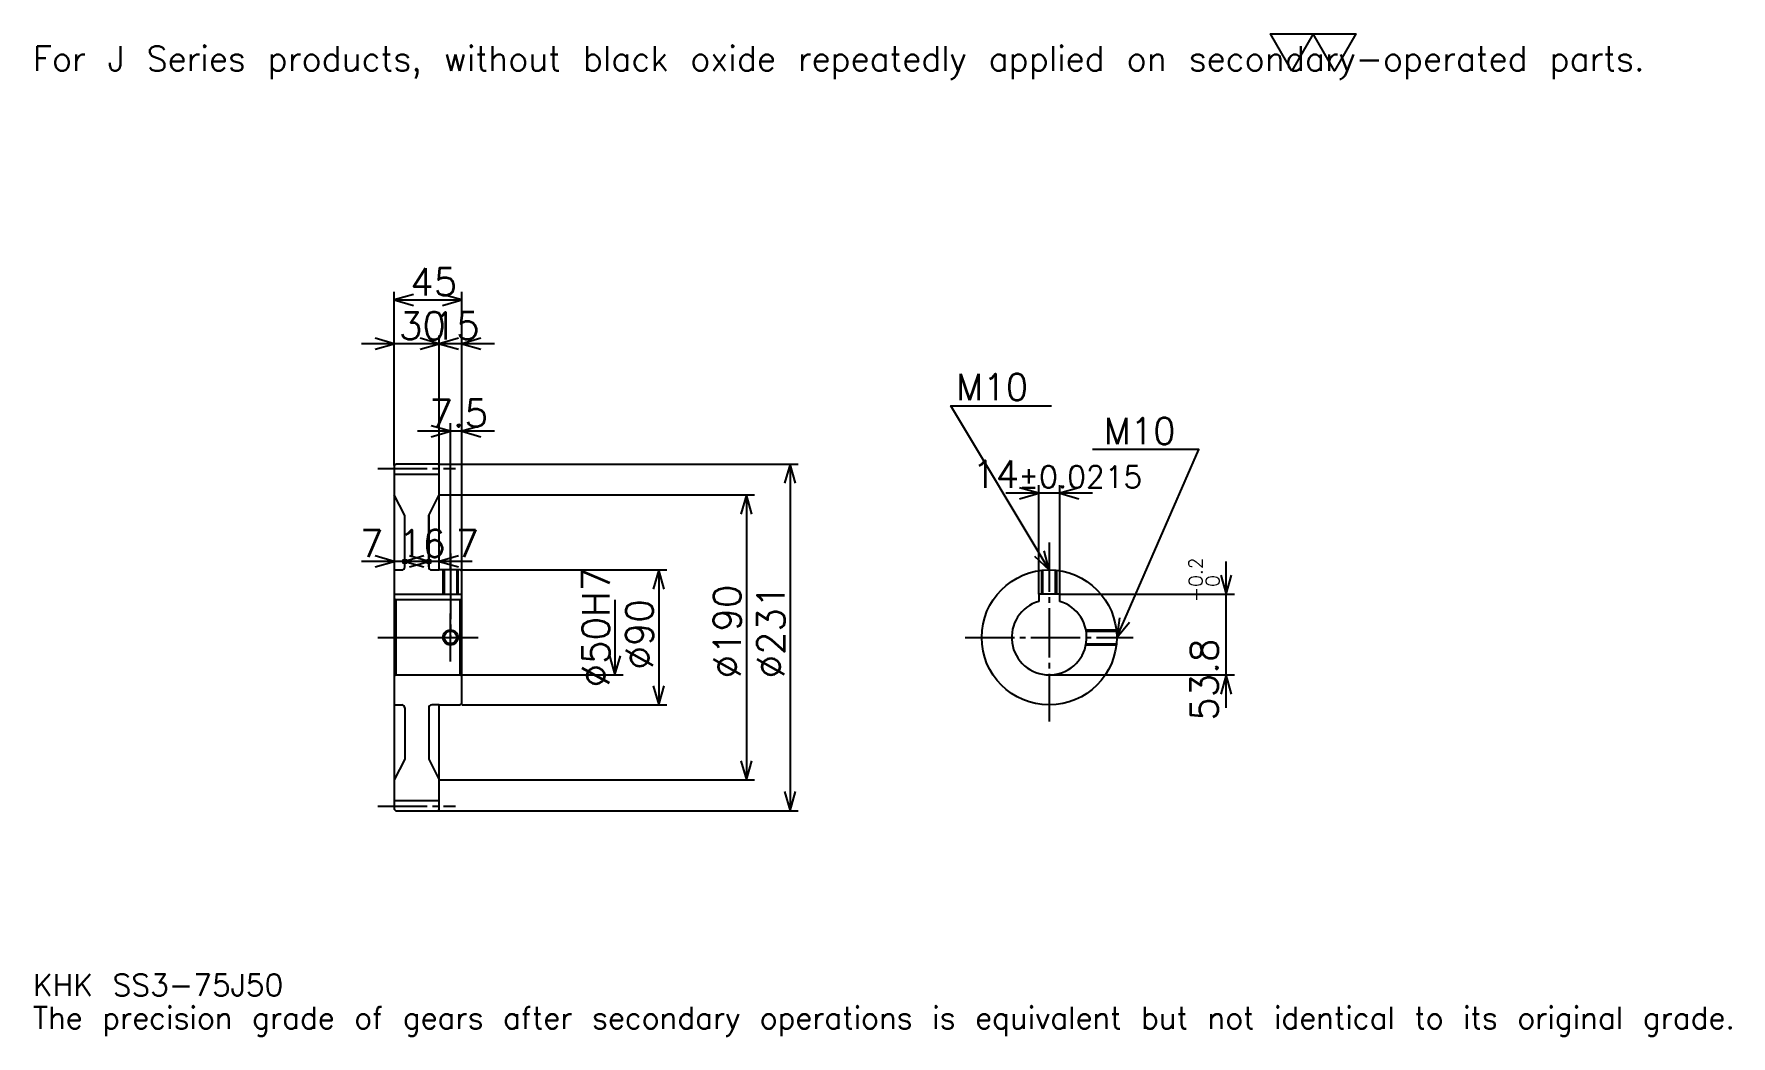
# Model space of a CAD drawing. Extents: x 37 to 1168, y 13 to 681.
import ezdxf

# ---------------------------------------------------------------- set-up
doc = ezdxf.new("R2010")
doc.units = 0
doc.linetypes.add('DASHDOT', pattern=[43.783785, 32.837838, -3.648649, 3.648649, -3.648649])
doc.layers.get('0').update_dxf_attribs({"linetype": 'CONTINUOUS'})
doc.layers.add('DASHDOT', color=6, linetype='DASHDOT')
doc.styles.add('KANJI', font='TXT', dxfattribs={"bigfont": 'BIGFONT'})

msp = doc.modelspace()

# ---------------------------------------------------------------- linework, layer by layer
at = {"color": 5}
for p, q in [((277.297302, 394.621643), (277.297302, 509.554077)), ((322.297302, 394.621643), (322.297302, 509.554077)), ((277.297302, 504.081116), (322.297302, 504.081116)), ((307.297302, 394.621643), (307.297302, 480.364868)), ((329.189209, 474.891907), (255.405411, 474.891907)), ((344.189209, 474.891907), (285.405396, 474.891907)), ((314.797302, 394.621643), (314.797302, 421.986511)), ((344.189209, 416.51355), (292.905396, 416.51355)), ((277.297302, 393.621643), (277.297302, 394.621643)), ((306.297302, 394.621643), (322.297302, 394.621643)), ((307.297302, 393.621643), (307.297302, 394.621643)), ((314.797302, 324.121643), (314.797302, 394.621643)), ((314.797302, 324.121643), (314.797302, 394.621643)), ((322.297302, 394.621643), (546.689209, 394.621643)), ((322.297302, 323.121643), (322.297302, 394.621643)), ((541.216187, 394.621643), (541.216187, 163.621643)), ((307.297302, 374.121643), (322.297302, 374.121643)), ((322.297302, 374.121643), (517.5, 374.121643)), ((512.027039, 374.121643), (512.027039, 184.121643)), ((742.810791, 375.202728), (685.026978, 375.202728)), ((706.918945, 307.921631), (706.918945, 380.67569)), ((720.918945, 307.921631), (720.918945, 380.67569)), ((306.189209, 329.770294), (255.405411, 329.770294)), ((322.189209, 329.770294), (262.405396, 329.770294)), ((329.189209, 329.770294), (278.405396, 329.770294)), ((831.891907, 232.229752), (831.891907, 329.813538)), ((322.297302, 324.121643), (459.121643, 324.121643)), ((453.648651, 324.121643), (453.648651, 234.121643)), ((720.918945, 307.921631), (837.364868, 307.921631)), ((424.459473, 304.121643), (424.459473, 254.121643)), ((322.297302, 254.121643), (429.932434, 254.121643)), ((713.918945, 254.121643), (837.364868, 254.121643)), ((322.297302, 234.121643), (459.121643, 234.121643)), ((307.297302, 184.121643), (322.297302, 184.121643)), ((322.297302, 184.121643), (517.5, 184.121643)), ((306.297302, 163.621643), (322.297302, 163.621643)), ((322.297302, 163.621643), (546.689209, 163.621643))]:
    msp.add_line(p, q, dxfattribs=at)
at = {"color": 4}
for p, q in [((277.297302, 387.871643), (307.297302, 387.871643)), ((300.297302, 360.383362), (300.297302, 326.121643)), ((277.297302, 324.121643), (282.297302, 324.121643)), ((302.297302, 324.121643), (307.297302, 324.121643)), ((277.297302, 307.921631), (322.297302, 307.921631)), ((322.297302, 305.121643), (321.297302, 304.121643)), ((277.297302, 253.121643), (278.297302, 254.121643)), ((322.297302, 253.121643), (321.297302, 254.121643)), ((277.297302, 234.121643), (282.297302, 234.121643)), ((300.297302, 232.121643), (300.297302, 197.859924)), ((307.297302, 234.121643), (302.297302, 234.121643)), ((277.297302, 170.371643), (307.297302, 170.371643))]:
    msp.add_line(p, q, dxfattribs=at)
at = {"color": 7}
msp.add_lwpolyline([(875.675659, 656.756775), (861.445923, 681.421631), (918.364868, 681.421631), (904.135132, 656.756775), (889.905396, 681.421631), (875.675659, 656.756775)], dxfattribs=at)
at = {"color": 5}
for points in [[(290.067566, 507.729736), (277.297302, 504.081116), (290.067566, 500.432434)], [(309.527039, 500.432434), (322.297302, 504.081116), (309.527039, 507.729736)], [(264.527039, 471.243256), (277.297302, 474.891907), (264.527039, 478.540558)], [(294.527039, 471.243256), (307.297302, 474.891907), (294.527039, 478.540558)], [(320.067566, 478.540558), (307.297302, 474.891907), (320.067566, 471.243256)], [(335.067566, 478.540558), (322.297302, 474.891907), (335.067566, 471.243256)], [(713.918945, 324.121643), (648.243286, 433.581116), (715.378418, 433.581116)], [(302.027039, 412.864868), (314.797302, 416.51355), (302.027039, 420.16217)], [(335.067566, 420.16217), (322.297302, 416.51355), (335.067566, 412.864868)], [(758.918945, 279.121643), (813.648682, 404.391907), (742.864868, 404.391907)], [(544.864868, 381.851379), (541.216187, 394.621643), (537.567566, 381.851379)], [(515.675659, 361.351379), (512.027039, 374.121643), (508.378387, 361.351379)], [(694.148682, 371.554077), (706.918945, 375.202728), (694.148682, 378.851379)], [(733.689209, 378.851379), (720.918945, 375.202728), (733.689209, 371.554077)], [(264.527039, 326.121643), (277.297302, 329.770294), (264.527039, 333.418945)], [(284.297302, 329.770294), (283.202698, 330.864868), (285.391907, 330.864868), (285.391907, 328.67569), (283.202698, 328.67569), (283.202698, 330.864868), (284.297302, 329.770294), (285.391907, 328.67569), (285.391907, 330.864868), (284.297302, 329.770294)], [(297.067566, 333.418945), (284.297302, 329.770294), (297.067566, 326.121643)], [(287.527039, 326.121643), (300.297302, 329.770294), (287.527039, 333.418945)], [(300.297302, 329.770294), (299.202698, 330.864868), (301.391907, 330.864868), (301.391907, 328.67569), (299.202698, 328.67569), (299.202698, 330.864868), (300.297302, 329.770294), (301.391907, 328.67569), (301.391907, 330.864868), (300.297302, 329.770294)], [(320.067566, 333.418945), (307.297302, 329.770294), (320.067566, 326.121643)], [(704.219971, 333.194855), (713.918945, 324.121643), (710.477356, 336.94928)], [(457.297302, 311.351379), (453.648651, 324.121643), (450, 311.351379)], [(828.243286, 320.691925), (831.891907, 307.921631), (835.540527, 320.691925)], [(760.688049, 292.284576), (758.918945, 279.121643), (767.375, 289.363068)], [(420.810822, 266.891907), (424.459473, 254.121643), (428.108124, 266.891907)], [(835.540527, 241.351379), (831.891907, 254.121643), (828.243286, 241.351379)], [(450, 246.891907), (453.648651, 234.121643), (457.297302, 246.891907)], [(508.378387, 196.891907), (512.027039, 184.121643), (515.675659, 196.891907)], [(537.567566, 176.391907), (541.216187, 163.621643), (544.864868, 176.391907)]]:
    msp.add_lwpolyline(points, dxfattribs=at)
at = {"color": 4}
for points in [[(307.297302, 393.621643), (306.297302, 394.621643), (278.297302, 394.621643), (277.297302, 393.621643), (277.297302, 253.121643)], [(277.297302, 253.121643), (277.297302, 164.621643), (278.297302, 163.621643), (306.297302, 163.621643), (307.297302, 164.621643), (307.297302, 234.121643), (321.297302, 234.121643), (322.297302, 235.121643), (322.297302, 323.121643), (321.297302, 324.121643), (307.297302, 324.121643), (307.297302, 393.621643)], [(284.297302, 326.121643), (284.297302, 360.383362), (277.297302, 374.121643)], [(300.297302, 326.121643), (300.297302, 360.383362), (307.297302, 374.121643)], [(309.797302, 324.121643), (309.797302, 307.921631)], [(310.6073, 324.121643), (310.6073, 307.921631)], [(318.987305, 324.121643), (318.987305, 307.921631)], [(319.797302, 324.121643), (319.797302, 307.921631)], [(708.918945, 307.921631), (708.918945, 323.843018)], [(709.728882, 307.921631), (709.728882, 323.926147)], [(718.108887, 307.921631), (718.108887, 323.926147)], [(718.918945, 307.921631), (718.918945, 323.843018)], [(720.918945, 303.121643), (720.918945, 307.921631), (706.918945, 307.921631), (706.918945, 303.121643)], [(277.297302, 305.121643), (278.297302, 304.121643), (278.297302, 254.121643), (321.297302, 254.121643), (321.297302, 304.121643), (278.297302, 304.121643)], [(738.413818, 284.121643), (758.640259, 284.121643)], [(738.565308, 283.311646), (758.723389, 283.311646)], [(738.413818, 274.121643), (758.640259, 274.121643)], [(738.565308, 274.931641), (758.723389, 274.931641)], [(284.297302, 232.121643), (284.297302, 197.859924), (277.297302, 184.121643)], [(300.297302, 232.121643), (300.297302, 197.859924), (307.297302, 184.121643)]]:
    msp.add_lwpolyline(points, dxfattribs=at)
for centre, radius in [((713.918945, 279.121643), 45), ((314.797302, 279.121643), 4.19)]:
    msp.add_circle(centre, radius, dxfattribs=at)
at = {"color": 7}
msp.add_circle((314.797302, 279.121643), 5, dxfattribs=at)
at = {"color": 4}
for centre, radius, start, end in [((282.297302, 326.121643), 2, 270, 0), ((302.297302, 326.121643), 2, 180, 270), ((713.918945, 279.121643), 25, 106.260204555, 73.739795445), ((282.297302, 232.121643), 2, 0, 90), ((302.297302, 232.121643), 2, 90, 180)]:
    msp.add_arc(centre, radius, start, end, dxfattribs=at)
at = {"layer": 'DASHDOT', "color": 7}
for p, q in [((266.351349, 391.621643), (318.243256, 391.621643)), ((713.918945, 342.364899), (713.918945, 223.17569)), ((314.797302, 324.121643), (314.797302, 279.121643)), ((266.351349, 279.121643), (333.243256, 279.121643)), ((657.973022, 279.121643), (769.864868, 279.121643)), ((266.351349, 166.621643), (318.243256, 166.621643))]:
    msp.add_line(p, q, dxfattribs=at)
for points in [[(314.797302, 335.067596), (314.797302, 296.975708)], [(314.797302, 263.17569), (314.797302, 295.067596)], [(298.851349, 279.121643), (330.743256, 279.121643)]]:
    msp.add_lwpolyline(points, dxfattribs=at)

# ---------------------------------------------------------------- texts
at = {"color": 7, "style": 'KANJI'}
for s, height, p in [('For J Series products, without black oxide repeatedly applied on secondary-operated parts.', 16.418919, (36.486488, 656.756775)), ('45', 18.243243, (287.939209, 507)), ('30', 18.243243, (280.439209, 477.810822)), ('15', 18.243243, (302.939209, 477.810822)), ('M10', 17.513514, (651.891907, 437.229736)), ('7.5', 18.243243, (300.760132, 419.432434)), ('M10', 17.513514, (750.162231, 408.040558)), ('14', 18.243243, (662.578857, 378.851379)), ('%%p0.0215', 14.594595, (693.407654, 378.851379)), ('7', 18.243243, (254.493256, 332.689209)), ('16', 18.243243, (280.439209, 332.689209)), ('7', 18.243243, (318.243256, 332.689209)), ('KHK SS3-75J50', 14.594595, (36.486488, 40.135136)), ('The precision grade of gears after secondary operations is equivalent but not identical to its original grade.', 14.594595, (36.486488, 18.243244))]:
    msp.add_text(s, height=height, dxfattribs=at).set_placement(p)
for s, height, p in [('0.2', 9.121622, (816.202698, 312.803802)), ('%%c50H7', 18.243243, (420.810822, 245.827728)), ('0', 9.121622, (827.51355, 312.803802)), ('%%c190', 18.243243, (508.378387, 251.756775)), ('%%c231', 18.243243, (537.567566, 251.756775)), ('+', 9.121622, (816.202698, 302.587585)), ('%%c90', 18.243243, (450, 257.685822)), ('53.8', 18.243243, (826.418945, 223.623627))]:
    msp.add_text(s, height=height, rotation=90, dxfattribs=at).set_placement(p)

doc.saveas('drawing.dxf')
